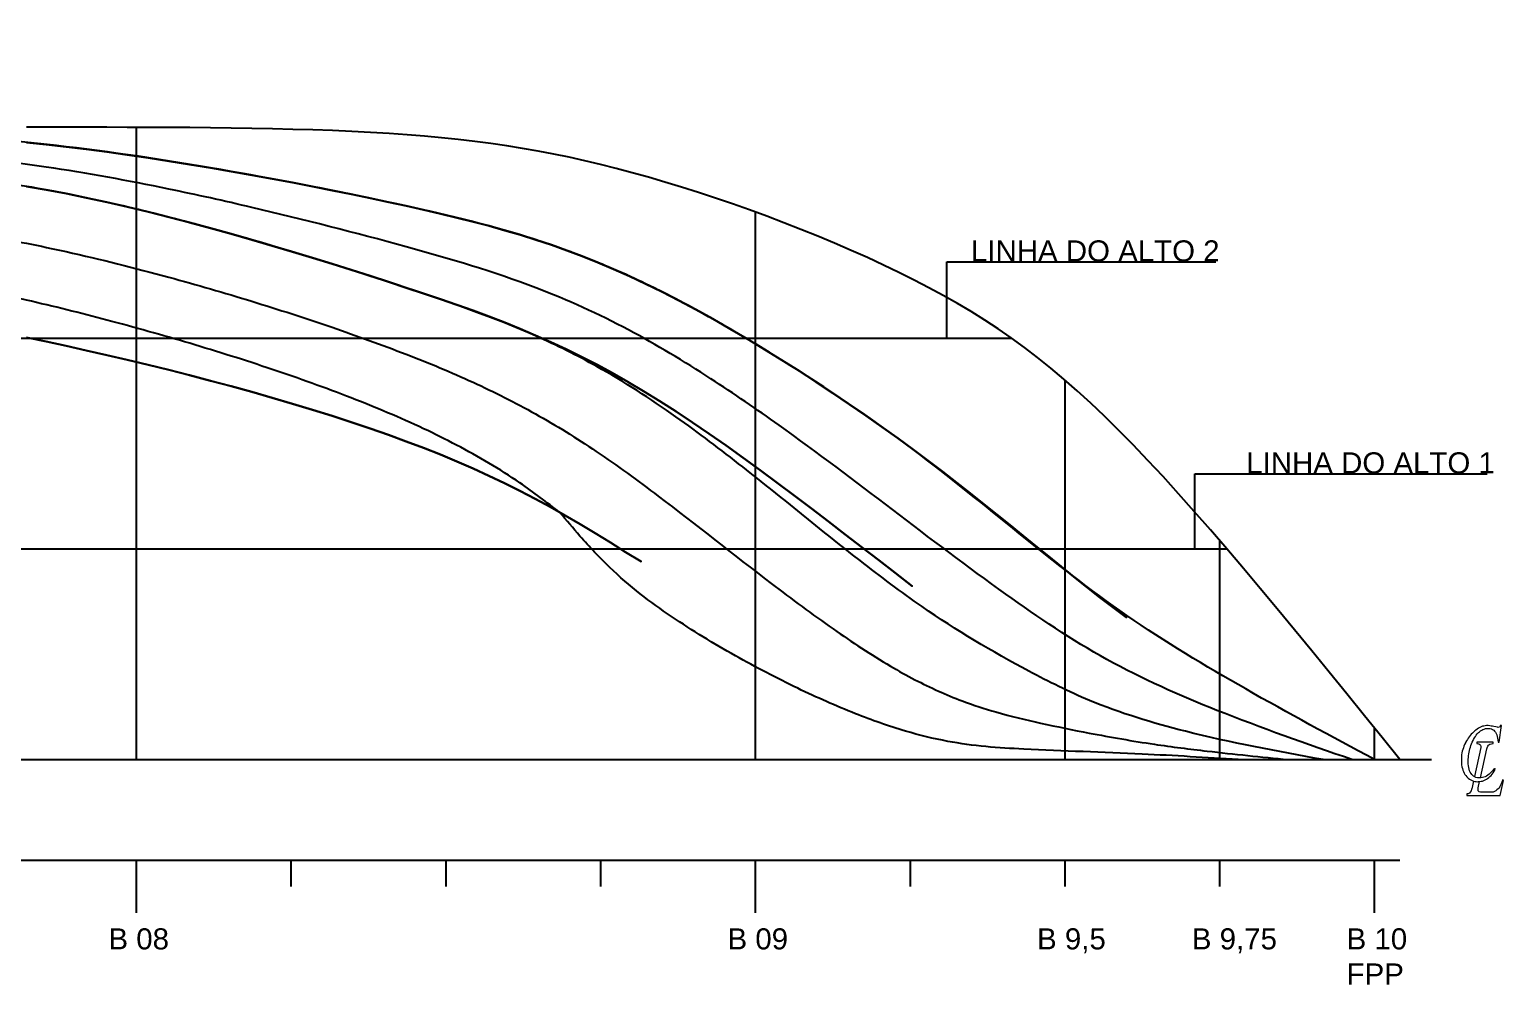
# Model space of a CAD drawing. Extents: x -1366 to 79276, y -12480 to 4902.
# Drawn here: x 45992 to 59983, y -12480 to -3418 of the extents above; entities that cross this region are included whole.
import ezdxf

# ---------------------------------------------------------------- set-up
doc = ezdxf.new("R2010")
doc.units = 0
doc.header["$MEASUREMENT"] = 0
doc.linetypes.add('CENTER', pattern=[2000, 1250, -250, 250, -250])
doc.layers.get('0').update_dxf_attribs({"color": 1, "linetype": 'CONTINUOUS'})
for name, color, linetype in [('08 LINHA DE BASE HACHURAS E CENTRO', 8, 'CENTER'), ('BUTTOCKS', 30, 'CONTINUOUS'), ('CL', 1, 'CONTINUOUS'), ('COTAS', 7, 'CONTINUOUS'), ('EDGES', 56, 'CONTINUOUS'), ('REFERENCE_LINES', 7, 'CONTINUOUS'), ('STATIONS', 3, 'CONTINUOUS'), ('WATERLINES', 4, 'CONTINUOUS')]:
    doc.layers.add(name, color=color, linetype=linetype)
doc.styles.add('COTAS', font='arial.ttf', dxfattribs={"height": 200})
doc.styles.get("Standard").update_dxf_attribs({"font": 'arial.ttf'})
doc.dimstyles.new('COTAS', dxfattribs={"dimtxt": 200, "dimasz": 2.5, "dimexe": 1.25, "dimexo": 0.625, "dimtad": 1, "dimdec": 0, "dimdsep": 46, "dimtxsty": 'COTAS', "dimcen": 2.5, "dimclrd": 256, "dimclre": 256, "dimclrt": 256, "dimadec": 0, "dimazin": 0, "dimtfac": 1, "dimtdec": 0, "dimtmove": 0, "dimatfit": 3, "dimfxl": 1, "dimtfillclr": 256, "dimtolj": 1, "dimtzin": 0, "dimlwd": -1, "dimlwe": -1, "dimarcsym": 0})

# ---------------------------------------------------------------- blocks, each defined once
blk = doc.blocks.new('LC')
at = {"lineweight": 13}
for points in [[(-96, 631), (-109, 622), (-122, 612), (-131, 605), (-143, 595), (-153, 584), (-164, 573), (-174, 562), (-183, 550), (-193, 537), (-201, 524), (-209, 510), (-217, 496), (-220, 491), (-227, 475), (-233, 460), (-239, 444), (-244, 428), (-249, 412), (-252, 396), (-255, 380), (-257, 363), (-258, 347), (-258, 330), (-258, 318), (-257, 300), (-255, 282), (-252, 265), (-248, 249), (-244, 234), (-238, 219), (-232, 206), (-224, 193), (-216, 181), (-207, 170), (-202, 166), (-192, 156)], [(-143, 177), (-153, 186), (-158, 191), (-166, 201), (-173, 213), (-179, 227), (-184, 241), (-188, 257), (-191, 275), (-193, 294), (-193, 314), (-193, 320), (-193, 337), (-191, 353), (-190, 370), (-187, 387), (-185, 403), (-181, 419), (-177, 435), (-172, 451), (-167, 467), (-161, 483), (-154, 498), (-147, 514), (-143, 523), (-134, 539), (-125, 553), (-116, 566), (-107, 578), (-96, 589), (-86, 598), (-75, 606), (-64, 613), (-53, 619), (-41, 623), (-29, 627), (-16, 629), (-4, 629)], [(-82, 638), (-96, 631)], [(-14, 656), (-19, 656), (-32, 655), (-44, 652), (-57, 649), (-69, 644), (-82, 638)], [(93, 638), (92, 638), (84, 640), (69, 643), (49, 648), (39, 650), (24, 652), (11, 654), (-2, 656), (-14, 656)], [(-4, 629), (4, 629), (17, 627), (29, 624), (39, 618), (49, 612), (58, 603), (65, 593), (72, 582), (78, 568), (83, 553), (86, 537), (89, 519), (91, 499), (102, 500), (123, 656)], [(123, 656), (112, 656), (112, 654), (105, 642), (93, 638)], [(44, 500), (-112, 500), (-112, 485), (-109, 485), (-93, 483), (-82, 478), (-75, 469), (-72, 456), (-73, 448), (-134, 172)], [(-77, 159), (-17, 434), (-14, 444), (-8, 460), (-1, 471), (3, 474), (14, 480), (27, 484), (44, 485), (44, 500)], [(-173, 23), (-182, 14), (-193, 9), (-205, 7), (-205, -8), (110, -8), (142, 136), (133, 140)], [(-192, 156), (-180, 147), (-168, 140), (-156, 134), (-143, 130), (-130, 126), (-116, 124), (-102, 123), (-95, 124), (-82, 125), (-69, 127), (-56, 130), (-44, 135), (-32, 140), (-20, 146), (-9, 154), (2, 163), (13, 172), (24, 183), (35, 195), (45, 208), (55, 222), (60, 232), (64, 245), (61, 249)], [(-85, 159), (-91, 159), (-105, 161), (-119, 164), (-143, 177)], [(61, 249), (56, 246), (48, 238), (38, 227), (27, 216), (16, 206), (5, 195), (5, 195), (-8, 185), (-20, 177), (-33, 171), (-46, 165), (-58, 162), (-72, 160), (-85, 159)], [(133, 140), (132, 136), (127, 120), (121, 104), (113, 90), (106, 76), (97, 63), (91, 56), (80, 45), (68, 36), (56, 29), (44, 25), (31, 24), (-74, 24)], [(-143, 129), (-159, 57), (-160, 53), (-165, 36), (-173, 23)], [(-74, 24), (-77, 24), (-89, 28), (-97, 37), (-99, 53), (-98, 64), (-85, 125)]]:
    blk.add_lwpolyline(points, dxfattribs=at)
blk = doc.blocks.new('LINHAS DE REFERENCIA')
at = {"layer": 'REFERENCE_LINES'}
for p, q in [((-1000, -705), (59000, -705)), ((47008, -1205), (47008, -705)), ((48477, -955), (48477, -705)), ((49946, -955), (49946, -705)), ((51415, -955), (51415, -705)), ((52884, -1205), (52884, -705)), ((54353, -955), (54353, -705)), ((55822, -955), (55822, -705)), ((57291, -955), (57291, -705)), ((58760, -1205), (58760, -705))]:
    blk.add_line(p, q, dxfattribs=at)
at = {"layer": 'REFERENCE_LINES', "char_height": 200, "width": 913.77, "attachment_point": 1}
for s, insert in [('B 08', (46742, -1351)), ('B 09', (52618, -1351)), ('B 9,5', (55556, -1351)), ('B 9,75', (57025, -1351)), ('B 10\\PFPP', (58494, -1351))]:
    blk.add_mtext(s, dxfattribs=dict(at, insert=insert))

msp = doc.modelspace()

# ---------------------------------------------------------------- linework, layer by layer
at = {"layer": 'BUTTOCKS'}
for p, q in [((-1000, -6346), (55312.6, -6346)), ((-1000, -8346), (57356, -8346))]:
    msp.add_line(p, q, dxfattribs=at)
at = {"layer": 'CL'}
msp.add_line((-1365.9, -10346), (59299.9, -10346), dxfattribs=at)
at = {"layer": 'EDGES'}
for points in [[(45964.7, -10346, 0), (46151.2, -10346, 0), (46340.2, -10346, 0), (46531.8, -10346, 0), (46725.5, -10346, 0), (46920.9, -10346, 0), (47117.5, -10346, 0), (47314.7, -10346, 0), (47512.1, -10346, 0), (47709.2, -10346, 0), (47905.4, -10346, 0), (48100.3, -10346, 0), (48293.4, -10346, 0), (48484.1, -10346, 0), (48672, -10346, 0), (48856.6, -10346, 0), (49037.3, -10346, 0), (49213.7, -10346, 0), (49385.3, -10346, 0), (49551.6, -10346, 0), (49713.2, -10346, 0), (49870.4, -10346, 0), (50023.8, -10346, 0), (50173.9, -10346, 0), (50321.1, -10346, 0), (50466, -10346, 0), (50609, -10346, 0), (50750.7, -10346, 0), (50891.6, -10346, 0), (51032.2, -10346, 0), (51172.9, -10346, 0), (51314.3, -10346, 0), (51456.8, -10346, 0), (51601, -10346, 0), (51747.4, -10346, 0), (51896.3, -10346, 0), (52047.1, -10346, 0), (52199.3, -10346, 0), (52352, -10346, 0), (52504.7, -10346, 0), (52656.7, -10346, 0), (52807.2, -10346, 0), (52955.7, -10346, 0), (53101.3, -10346, 0), (53243.5, -10346, 0), (53381.6, -10346, 0), (53514.8, -10346, 0), (53642.5, -10346, 0), (53764, -10346, 0), (53878.6, -10346, 0), (53985.7, -10346, 0), (54084.8, -10346, 0), (54176.6, -10346, 0), (54262, -10346, 0), (54342, -10346, 0), (54417.5, -10346, 0), (54489.4, -10346, 0), (54558.7, -10346, 0), (54626.3, -10346, 0), (54693.2, -10346, 0), (54760.2, -10346, 0), (54828.4, -10346, 0), (54898.6, -10346, 0), (54971.7, -10346, 0), (55048.9, -10346, 0), (55130.8, -10346, 0), (55218.6, -10346, 0), (55312.8, -10346, 0), (55413, -10346, 0), (55518.4, -10346, 0), (55628.4, -10346, 0), (55742.2, -10346, 0), (55859, -10346, 0), (55978.2, -10346, 0), (56098.9, -10346, 0), (56220.5, -10346, 0), (56342.3, -10346, 0), (56463.4, -10346, 0), (56583.2, -10346, 0), (56700.9, -10346, 0), (56815.8, -10346, 0), (56927.2, -10346, 0), (57034.3, -10346, 0), (57136.5, -10346, 0), (57233.9, -10346, 0), (57326.7, -10346, 0), (57415, -10346, 0), (57499, -10346, 0), (57579, -10346, 0), (57655.1, -10346, 0), (57727.5, -10346, 0), (57796.4, -10346, 0), (57862, -10346, 0), (57924.4, -10346, 0), (57983.9, -10346, 0), (58040.6, -10346, 0), (58094.7, -10346, 0), (58146.5, -10346, 0), (58196, -10346, 0), (58243.5, -10346, 0), (58289, -10346, 0), (58332.7, -10346, 0), (58374.4, -10346, 0), (58414.3, -10346, 0), (58452.4, -10346, 0), (58488.9, -10346, 0), (58523.6, -10346, 0), (58556.7, -10346, 0), (58588.2, -10346, 0), (58618.2, -10346, 0), (58646.8, -10346, 0), (58673.8, -10346, 0), (58699.5, -10346, 0), (58723.9, -10346, 0), (58746.9, -10346, 0), (58768.8, -10346, 0), (58789.4, -10346, 0), (58808.8, -10346, 0), (58827, -10346, 0), (58844.2, -10346, 0), (58860.2, -10346, 0), (58875.2, -10346, 0), (58889.1, -10346, 0), (58902.1, -10346, 0), (58914, -10346, 0), (58925, -10346, 0), (58935, -10346, 0), (58944.2, -10346, 0), (58952.5, -10346, 0), (58959.9, -10346, 0), (58966.6, -10346, 0), (58972.5, -10346, 0), (58977.6, -10346, 0), (58982, -10346, 0), (58985.9, -10346, 0), (58989.1, -10346, 0), (58991.8, -10346, 0), (58994, -10346, 0), (58995.8, -10346, 0), (58997.1, -10346, 0), (58998.2, -10346, 0), (58998.9, -10346, 0), (58999.4, -10346, 0), (58999.7, -10346, 0), (58999.9, -10346, 0), (58999.9, -10346, 0), (58999.9, -10346, 0), (58831.8, -10137.6, 0), (58663.8, -9929.8, 0), (58496.4, -9723, 0), (58329.6, -9517.7, 0), (58163.8, -9314.4, 0), (57999.1, -9113.7, 0), (57835.8, -8916.1, 0), (57674.1, -8722, 0), (57514.3, -8532, 0), (57356.6, -8346.6, 0), (57201.2, -8166.3, 0), (57048.3, -7991.7, 0), (56898.3, -7823.1, 0), (56751.2, -7661.1, 0), (56607.4, -7506.3, 0), (56467.1, -7359.2, 0), (56330.3, -7220, 0), (56196.8, -7088.6, 0), (56066, -6964.3, 0), (55937.5, -6846.9, 0), (55810.6, -6735.7, 0), (55685, -6630.4, 0), (55560.2, -6530.4, 0), (55435.6, -6435.3, 0), (55310.8, -6344.7, 0), (55185.3, -6258, 0), (55058.5, -6174.9, 0), (54930, -6094.8, 0), (54799.3, -6017.2, 0), (54665.9, -5941.8, 0), (54529.4, -5868, 0), (54389.1, -5795.4, 0), (54244.8, -5723.6, 0), (54096.7, -5652.7, 0), (53945.3, -5582.7, 0), (53791, -5513.8, 0), (53634.2, -5446.1, 0), (53475.3, -5379.8, 0), (53314.8, -5315, 0), (53153.1, -5251.8, 0), (52990.7, -5190.3, 0), (52827.8, -5130.7, 0), (52665, -5073.1, 0), (52502.8, -5017.7, 0), (52341.4, -4964.4, 0), (52181.4, -4913.6, 0), (52023.1, -4865.2, 0), (51867, -4819.5, 0), (51713.4, -4776.6, 0), (51562, -4736.3, 0), (51412.2, -4698.6, 0), (51263.6, -4663.4, 0), (51115.8, -4630.6, 0), (50968.3, -4600.2, 0), (50820.6, -4572, 0), (50672.2, -4545.9, 0), (50522.7, -4522, 0), (50371.6, -4500, 0), (50218.5, -4480, 0), (50062.8, -4461.7, 0), (49904.1, -4445.2, 0), (49742, -4430.4, 0), (49576, -4417.1, 0), (49405.6, -4405.3, 0), (49230.4, -4394.8, 0), (49050.9, -4385.7, 0), (48867.5, -4377.8, 0), (48680.6, -4371, 0), (48490.7, -4365.3, 0), (48298.3, -4360.5, 0), (48103.9, -4356.6, 0), (47908, -4353.4, 0), (47710.9, -4351, 0), (47513.2, -4349.1, 0), (47315.3, -4347.8, 0), (47117.8, -4346.9, 0), (46921, -4346.4, 0), (46725.6, -4346.1, 0), (46531.8, -4346, 0), (46340.2, -4346, 0), (46151.2, -4346, 0), (45964.7, -4346, 0)], [(45964.7, -4488.7, 0), (46151.2, -4508.3, 0), (46340.2, -4529.9, 0), (46531.8, -4553.5, 0), (46725.5, -4579.1, 0), (46921, -4606.4, 0), (47117.7, -4635.4, 0), (47315.1, -4665.8, 0), (47512.8, -4697.6, 0), (47710.3, -4730.6, 0), (47907.1, -4764.6, 0), (48102.7, -4799.4, 0), (48296.7, -4835.1, 0), (48488.5, -4871.2, 0), (48677.7, -4907.9, 0), (48863.8, -4944.8, 0), (49046.4, -4981.8, 0), (49224.8, -5018.8, 0), (49398.8, -5055.7, 0), (49567.9, -5092.3, 0), (49732.4, -5128.9, 0), (49893, -5165.9, 0), (50050, -5203.6, 0), (50204, -5242.3, 0), (50355.4, -5282.3, 0), (50504.9, -5324, 0), (50652.7, -5367.8, 0), (50799.6, -5413.9, 0), (50945.9, -5462.7, 0), (51092.1, -5514.6, 0), (51238.8, -5569.8, 0), (51386.4, -5628.7, 0), (51535.5, -5691.6, 0), (51686.5, -5758.9, 0), (51840, -5830.9, 0), (51996.2, -5907.9, 0), (52154.9, -5989.5, 0), (52315.6, -6075.3, 0), (52477.9, -6165, 0), (52641.2, -6258.3, 0), (52805.2, -6354.6, 0), (52969.4, -6453.6, 0), (53133.3, -6555, 0), (53296.5, -6658.3, 0), (53458.5, -6763.2, 0), (53618.8, -6869.2, 0), (53777, -6976, 0), (53932.6, -7083.2, 0), (54085.2, -7190.4, 0), (54234.4, -7297.3, 0), (54379.5, -7403.3, 0), (54520.4, -7508.3, 0), (54657.4, -7612.2, 0), (54790.8, -7715.2, 0), (54921.1, -7817.2, 0), (55048.8, -7918.5, 0), (55174.3, -8019.1, 0), (55298, -8119.1, 0), (55420.5, -8218.6, 0), (55542, -8317.7, 0), (55663.1, -8416.4, 0), (55784.2, -8514.7, 0), (55905.7, -8612.6, 0), (56028.1, -8710.1, 0), (56151.8, -8807.2, 0), (56277.3, -8903.6, 0), (56405.2, -8998.9, 0), (56277.3, -8903.6, 0), (56151.8, -8807.2, 0), (56028.1, -8710.1, 0), (55905.7, -8612.6, 0), (55784.2, -8514.7, 0), (55663.1, -8416.4, 0), (55542, -8317.7, 0), (55420.5, -8218.6, 0), (55298, -8119.1, 0), (55174.3, -8019.1, 0), (55048.8, -7918.5, 0), (54921.1, -7817.2, 0), (54790.8, -7715.2, 0), (54657.4, -7612.2, 0), (54520.4, -7508.3, 0), (54379.5, -7403.3, 0), (54234.4, -7297.3, 0), (54085.2, -7190.4, 0), (53932.6, -7083.2, 0), (53777, -6976, 0), (53618.8, -6869.2, 0), (53458.5, -6763.2, 0), (53296.5, -6658.3, 0), (53133.3, -6555, 0), (52969.4, -6453.6, 0), (52805.2, -6354.6, 0), (52641.2, -6258.3, 0), (52477.9, -6165, 0), (52315.6, -6075.3, 0), (52154.9, -5989.5, 0), (51996.2, -5907.9, 0), (51840, -5830.9, 0), (51686.5, -5758.9, 0), (51535.5, -5691.6, 0), (51386.4, -5628.7, 0), (51238.8, -5569.8, 0), (51092.1, -5514.6, 0), (50945.9, -5462.7, 0), (50799.6, -5413.9, 0), (50652.7, -5367.8, 0), (50504.9, -5324, 0), (50355.4, -5282.3, 0), (50204, -5242.3, 0), (50050, -5203.6, 0), (49893, -5165.9, 0), (49732.4, -5128.9, 0), (49567.9, -5092.3, 0), (49398.8, -5055.7, 0), (49224.8, -5018.8, 0), (49046.4, -4981.8, 0), (48863.8, -4944.8, 0), (48677.7, -4907.9, 0), (48488.5, -4871.2, 0), (48296.7, -4835.1, 0), (48102.7, -4799.4, 0), (47907.1, -4764.6, 0), (47710.3, -4730.6, 0), (47512.8, -4697.6, 0), (47315.1, -4665.8, 0), (47117.7, -4635.4, 0), (46921, -4606.4, 0), (46725.5, -4579.1, 0), (46531.8, -4553.5, 0), (46340.2, -4529.9, 0), (46151.2, -4508.3, 0), (45964.7, -4488.7, 0)], [(46340.2, -4975.6, 0), (46531.8, -5014.7, 0), (46725.5, -5056.9, 0), (46921, -5101.8, 0), (47117.7, -5149.1, 0), (47315.1, -5198.7, 0), (47512.8, -5250.2, 0), (47710.3, -5303.4, 0), (47907.1, -5358, 0), (48102.7, -5413.8, 0), (48296.7, -5470.4, 0), (48488.5, -5527.5, 0), (48677.7, -5585, 0), (48863.8, -5642.5, 0), (49046.4, -5699.8, 0), (49224.8, -5756.6, 0), (49398.8, -5812.7, 0), (49567.9, -5867.8, 0), (49732.4, -5922.2, 0), (49892.9, -5976.5, 0), (50049.7, -6031, 0), (50203.4, -6086, 0), (50354.5, -6142.1, 0), (50503.3, -6199.6, 0), (50650.5, -6258.9, 0), (50796.3, -6320.5, 0), (50941.4, -6384.8, 0), (51086.2, -6452.1, 0), (51231.1, -6523, 0), (51376.7, -6597.7, 0), (51523.4, -6676.8, 0), (51671.6, -6760.5, 0), (51821.9, -6849.4, 0), (51974.5, -6943.8, 0), (52129.4, -7043.1, 0), (52286.2, -7147.1, 0), (52444.6, -7255.2, 0), (52604.4, -7366.9, 0), (52765.3, -7481.8, 0), (52926.9, -7599.4, 0), (53089, -7719.1, 0), (53251.3, -7840.6, 0), (53413.4, -7963.2, 0), (53575.1, -8086.5, 0), (53735.9, -8209.8, 0), (53895.6, -8332.5, 0), (54053.7, -8454.1, 0), (54210.1, -8573.9, 0), (54370.7, -8700.8, 0), (54210.1, -8573.9, 0), (54053.7, -8454.1, 0), (53895.6, -8332.5, 0), (53735.9, -8209.8, 0), (53575.1, -8086.5, 0), (53413.4, -7963.2, 0), (53251.3, -7840.6, 0), (53089, -7719.1, 0), (52926.9, -7599.4, 0), (52765.3, -7481.8, 0), (52604.4, -7366.9, 0), (52444.6, -7255.2, 0), (52286.2, -7147.1, 0), (52129.4, -7043.1, 0), (51974.5, -6943.8, 0), (51821.9, -6849.4, 0), (51671.6, -6760.5, 0), (51523.4, -6676.8, 0), (51376.7, -6597.7, 0), (51231.1, -6523, 0), (51086.2, -6452.1, 0), (50941.4, -6384.8, 0), (50796.3, -6320.5, 0), (50650.5, -6258.9, 0), (50503.3, -6199.6, 0), (50354.5, -6142.1, 0), (50203.4, -6086, 0), (50049.7, -6031, 0), (49892.9, -5976.5, 0), (49732.4, -5922.2, 0), (49567.9, -5867.8, 0), (49398.8, -5812.7, 0), (49224.8, -5756.6, 0), (49046.4, -5699.8, 0), (48863.8, -5642.5, 0), (48677.7, -5585, 0), (48488.5, -5527.5, 0), (48296.7, -5470.4, 0), (48102.7, -5413.8, 0), (47907.1, -5358, 0), (47710.3, -5303.4, 0), (47512.8, -5250.2, 0), (47315.1, -5198.7, 0), (47117.7, -5149.1, 0), (46921, -5101.8, 0), (46725.5, -5056.9, 0), (46531.8, -5014.7, 0), (46340.2, -4975.6, 0), (46151.2, -4939.8, 0), (45964.7, -4907, 0)], [(45964.7, -4907, 0), (46151.2, -4939.8, 0), (46340.2, -4975.6, 0)], [(45964.7, -6340.2, 0), (46151.2, -6379.3, 0), (46340.2, -6420.1, 0), (46531.8, -6462.6, 0), (46725.5, -6506.8, 0), (46921, -6552.6, 0), (47117.7, -6599.9, 0), (47315.1, -6648.8, 0), (47512.8, -6699, 0), (47710.3, -6750.6, 0), (47907.1, -6803.4, 0), (48102.7, -6857.5, 0), (48296.7, -6912.7, 0), (48488.5, -6969, 0), (48677.7, -7026.3, 0), (48863.8, -7084.6, 0), (49046.4, -7143.8, 0), (49224.8, -7203.8, 0), (49398.8, -7264.5, 0), (49567.9, -7326, 0), (49732.4, -7388.4, 0), (49892.7, -7452, 0), (50049.3, -7517, 0), (50202.6, -7583.6, 0), (50353, -7652, 0), (50501, -7722.5, 0), (50647, -7795.3, 0), (50791.4, -7870.7, 0), (50934.7, -7948.6, 0), (51077.3, -8029.1, 0), (51219.7, -8112.2, 0), (51362.3, -8198, 0), (51505.8, -8286.1, 0), (51650.4, -8376.3, 0), (51796.8, -8467.5, 0), (51650.4, -8376.3, 0), (51505.8, -8286.1, 0), (51362.3, -8198, 0), (51219.7, -8112.2, 0), (51077.3, -8029.1, 0), (50934.7, -7948.6, 0), (50791.4, -7870.7, 0), (50647, -7795.3, 0), (50501, -7722.5, 0), (50353, -7652, 0), (50202.6, -7583.6, 0), (50049.3, -7517, 0), (49892.7, -7452, 0), (49732.4, -7388.4, 0), (49567.9, -7326, 0), (49398.8, -7264.5, 0), (49224.8, -7203.8, 0), (49046.4, -7143.8, 0), (48863.8, -7084.6, 0), (48677.7, -7026.3, 0), (48488.5, -6969, 0), (48296.7, -6912.7, 0), (48102.7, -6857.5, 0), (47907.1, -6803.4, 0), (47710.3, -6750.6, 0), (47512.8, -6699, 0), (47315.1, -6648.8, 0), (47117.7, -6599.9, 0), (46921, -6552.6, 0), (46725.5, -6506.8, 0), (46531.8, -6462.6, 0), (46340.2, -6420.1, 0), (46151.2, -6379.3, 0), (45964.7, -6340.2, 0)]]:
    msp.add_polyline3d(points, dxfattribs=at)
at = {"layer": 'STATIONS'}
for p, q in [((47008, -10346), (47008, -4346)), ((52884, -10346), (52884, -5151.3)), ((55822, -10346), (55822, -6745.7)), ((57291, -10346), (57291, -8270.5)), ((58760, -10346), (58760, -10048.8))]:
    msp.add_line(p, q, dxfattribs=at)
at = {"layer": 'WATERLINES'}
for points, knots in [([(58758.5, -10346), (58349.3, -10126), (57550.7, -9696.8), (56035.3, -8788.3), (54688.7, -7579.9), (53348.7, -6678.8), (52493.6, -6166.3), (51863.2, -5832.6), (51253.1, -5565.9), (50442.5, -5288.4), (49325.8, -5032.5), (47888, -4751), (46384.8, -4516.9), (44919.4, -4395), (43077.4, -4345.9), (27780.5, -4346.7), (12939.6, -4346.4), (-1000, -4346), (-1000, -6346), (-1000, -8346), (-1000, -10346)], [0, 0, 0, 0, 1394.3011954, 2720.7020411, 5288.5098446, 6796.0420789, 7558.7370931, 8278.8396477, 8934.2951778, 9554.1745729, 10846.3720678, 12366.1984654, 13950.5627369, 15407.1724215, 16773.9282743, 19477.5680765, 61296.8688055, 61296.8688055, 61296.8688055, 61297.8688055, 61297.8688055, 61297.8688055, 61297.8688055]), ([(58543.8, -10346), (58114.4, -10196.7), (57323.2, -9921.5), (56204.7, -9426.6), (54826.4, -8495.3), (53632.9, -7527.3), (52429.2, -6702.9), (51670.7, -6242.8), (50706.3, -5806.1), (49498.3, -5452.5), (48333, -5155), (47193.8, -4901), (46067.7, -4693.8), (44743.1, -4561.1), (43357.5, -4515.1), (41157.3, -4493.5), (37608.7, -4509.8), (33542.3, -4456.1), (25376.6, -4457.9), (17884.7, -4470.7), (10901.9, -4450), (8833.2, -4477.7), (7419.4, -4568.4), (6149.1, -4741.3), (4991.6, -4999.9), (4083.2, -5283.6), (3527.5, -5566.5), (3316.3, -5674), (3141.7, -5803.2), (2857.6, -6013.6), (2436.4, -6440.6), (1938.7, -7050.5), (1590.5, -7599.5), (1373.9, -7940.8), (1286.6, -8103.8), (1083.5, -8482.5), (693.3, -9070.2), (186.9, -9633.2), (-401.9, -10060.5), (-806.4, -10253.6), (-1000, -10346)], [0, 0, 0, 0, 1364.3723485, 2513.5756931, 3655.5019034, 6340.343929, 7122.4545577, 8030.9883133, 8998.3398231, 10288.4184416, 11800.4099222, 12607.0701124, 13789.4680618, 15233.2362037, 16595.6577462, 17947.5589919, 21833.9806228, 27241.296732, 30147.2004551, 46331.1721751, 49716.5919106, 51096.2334266, 52536.8607485, 53964.3463451, 54936.2143711, 56094.7806951, 56804.9333472, 56804.9333472, 56804.9333472, 57455.2719645, 57863.656348, 58600.6237296, 59812.152328, 59812.152328, 59812.152328, 60366.5811143, 61101.0998375, 61923.6563575, 62624.2290079, 63266.9163889, 63266.9163889, 63266.9163889, 63266.9163889]), ([(58270.2, -10346), (57832.7, -10266.3), (57081.1, -10129.3), (56142.4, -9844.9), (55312.3, -9430.6), (54579.2, -8993.4), (53689.3, -8321.1), (52932.4, -7693.2), (52107.9, -7065.7), (51454.3, -6642.6), (50601.9, -6218.5), (49982.4, -6008.4), (49568, -5867.8), (49080.9, -5711.9), (48334.6, -5473.1), (47195.6, -5161.1), (46301.2, -4956), (45430.7, -4821.5), (44498.1, -4724.5), (43357.7, -4674.6), (41157.4, -4646.5), (37608.4, -4670.8), (33542.5, -4566.3), (25376.5, -4570.9), (18966.6, -4568.2), (13525.3, -4568.2), (13478.7, -4568.2), (12622.7, -4567.8), (11312.5, -4567), (9768.6, -4620), (8783.6, -4730.2), (8010.1, -4877.6), (7233.2, -5084.8), (6523.3, -5312.4), (5840.4, -5572), (5197.8, -5878.6), (4597.6, -6260.7), (4264, -6596.3), (4094.4, -6766.9), (3996.3, -7016.2), (3722.4, -7713), (3360.4, -8910.7), (3113.9, -9861), (2988.1, -10346)], [0, 0, 0, 0, 1334.2345202, 2291.7359717, 2928.018848, 4112.939511, 4846.5636383, 6271.4077037, 7063.2456193, 7954.1376185, 8602.5865874, 9913.7206365, 9913.7206365, 9913.7206365, 11447.5977882, 12264.0250524, 13456.4021656, 14197.8773791, 14905.112953, 16268.2603752, 17620.2348289, 21506.6649951, 26914.3616132, 29820.2724136, 46004.2441336, 46144.2250216, 46144.2250216, 46144.2250216, 48712.1767967, 50075.1819278, 50775.1419233, 51683.6757747, 52434.511206, 53185.9729103, 53919.5816523, 54624.1851036, 55320.2266285, 56039.8775985, 56039.8775985, 56039.8775985, 56843.3035244, 58285.7287285, 59788.9286129, 59788.9286129, 59788.9286129, 59788.9286129]), ([(4212.6, -10346), (4301, -10058.8), (4465.3, -9524.9), (4748.8, -8788.7), (5038.8, -8155.7), (5341.9, -7602.8), (5661.2, -7116.2), (5993.2, -6680.3), (6227.8, -6413.2), (6342.6, -6282.4), (6519.1, -6210.8), (6813.2, -6091.6), (7353.2, -5911.2), (7952.6, -5738.1), (8667.9, -5575.2), (9370.1, -5456.9), (10059.3, -5374.6), (10740.2, -5318.3), (11629, -5263.4), (13117.4, -5198.6), (14830.9, -5127.7), (16655.6, -5069), (18427.5, -5029.9), (20206.3, -5012.5), (23990.1, -5012.8), (28052.3, -5013.9), (33459.6, -5010.4), (37327.1, -5074.9), (40594, -5069.7), (42284, -5084.7), (43185.4, -5117.2), (43863.7, -5158), (44549.6, -5221.5), (45251.7, -5314.7), (45850.3, -5420.9), (46543.1, -5567.4), (47257.3, -5746.9), (48097.7, -5990.7), (48849.1, -6234), (49551.2, -6486.8), (50198.8, -6754.2), (50803.6, -7058.5), (51389.2, -7422.9), (52131.6, -7967.1), (52863, -8553.3), (53595.3, -9095.5), (54052.4, -9398.4), (54461.8, -9627), (54795.2, -9777.6), (55196.7, -9908.6), (55600.1, -10004.8), (56101.6, -10106), (56628.3, -10198.8), (57259.4, -10278.2), (57684, -10320.4), (57940.7, -10346)], [0, 0, 0, 0, 901.3479479, 1675.3199973, 2364.677603, 2988.840142, 3564.9137495, 4109.0917845, 4631.1781759, 4631.1781759, 4631.1781759, 5202.3782514, 5582.891234, 6338.5195778, 7073.2661744, 7782.3663838, 8473.7185678, 9154.8469907, 9831.8793409, 11145.250803, 13624.1659019, 14976.6438036, 16622.2431063, 18940.8800749, 20313.2672076, 27973.4502316, 31127.6469513, 36535.0617135, 39576.6200392, 40928.5465332, 41604.9084627, 42282.3051715, 42966.9693776, 43670.8100008, 44406.4454252, 44790.2469148, 45794.8490993, 46614.8607627, 47415.0119929, 48164.0425262, 48852.8380163, 49515.6413755, 50192.8560839, 50919.426916, 52275.645461, 53004.522816, 53652.7596722, 53918.5364959, 54410.868153, 54747.0699076, 55184.1633167, 55654.2196957, 56281.932144, 56787.842028, 57561.9485041, 57561.9485041, 57561.9485041, 57561.9485041]), ([(57464.8, -10346), (57161.6, -10327.2), (56483.5, -10285.1), (55684.4, -10261.4), (55068.1, -10227.5), (54691.5, -10176.5), (54275.7, -10075.1), (53799.6, -9905.2), (53260.8, -9665.6), (52676.8, -9360.6), (52179.2, -9057.8), (51782, -8775), (51489.5, -8520.5), (51240.7, -8256.4), (51090.4, -8076.2), (51027.7, -8001.1), (50902.5, -7905), (50685.2, -7738.2), (50254.9, -7467.8), (49723.5, -7190.4), (49032.8, -6901.5), (48290.5, -6636.1), (47515.5, -6392.2), (46737.5, -6174.1), (45864.3, -5956.4), (45022.1, -5783.7), (44206, -5660.1), (43524.6, -5585.6), (42847.5, -5538.4), (42171.3, -5511.1), (41270, -5493.4), (39467.5, -5486), (36538.6, -5481.7), (33091.7, -5456.4), (28135.1, -5457.6), (24072.8, -5456.8), (20480.5, -5457.3), (19250.1, -5474), (17928.7, -5514.3), (16655, -5569.5), (14777.4, -5691.5), (13012.3, -5833.5), (11698.7, -5953.5), (11262.5, -5993.4), (10806.4, -6220.5), (10118, -6563.2), (9195.4, -7044.1), (8486.6, -7454.3), (7893, -7844.5), (7415.6, -8198.3), (7053.2, -8493.5), (6694.3, -8820.1), (6341.3, -9185.9), (5997.2, -9602.5), (5723.7, -9995.2), (5573.8, -10254.2), (5520.6, -10346)], [0, 0, 0, 0, 911.5054243, 2038.0395656, 2398.2277046, 2762.7374632, 3176.2157453, 3679.8764773, 4277.1082382, 4943.9888679, 5655.2684732, 6022.5559605, 6405.5772333, 6816.2560016, 7109.63366, 7109.63366, 7109.63366, 7582.7799923, 7930.9975876, 8632.8020728, 9378.2957245, 10175.2562096, 10997.3317462, 11815.0486867, 12598.9566999, 13696.6672377, 14392.839162, 15074.5713122, 15752.1904433, 16428.678868, 17104.7306907, 18456.5638667, 21836.0725001, 25891.5113599, 28797.4137724, 36705.8882864, 38078.2780402, 39574.3659203, 40397.3303603, 42044.1467197, 43398.6643237, 46041.9950821, 47356.0241409, 47356.0241409, 47356.0241409, 48884.4825735, 49663.0733494, 50476.7351022, 51340.4084791, 51792.4791297, 52258.86764, 52742.1465286, 53247.2465858, 53782.586791, 54361.8870355, 54680.1112135, 54680.1112135, 54680.1112135, 54680.1112135])]:
    msp.add_open_spline(points, degree=3, knots=knots, dxfattribs=at)

# ---------------------------------------------------------------- block references
at = {"layer": '08 LINHA DE BASE HACHURAS E CENTRO'}
msp.add_blockref('LC', (59840.8, -10679.3), dxfattribs=at)
at = {"layer": 'COTAS'}
msp.add_blockref('LINHAS DE REFERENCIA', (0, -10596.2), dxfattribs=at)

# ---------------------------------------------------------------- texts
at = {"layer": 'COTAS', "char_height": 200, "attachment_point": 7, "style": 'COTAS'}
for s, insert in [('\\A1;LINHA DO ALTO 2', (54928.3, -5621.8)), ('\\A1;LINHA DO ALTO 1', (57541.1, -7633.1))]:
    msp.add_mtext(s, dxfattribs=dict(at, insert=insert))

# ---------------------------------------------------------------- leaders
at = {"layer": 'COTAS', "annotation_type": 0, "has_hookline": 1, "hookline_direction": 0}
for points, text_width in [([(54699.1, -6346), (54699.1, -5622.4), (54927.7, -5622.4)], 2324.8), ([(57053.2, -8346), (57053.2, -7633.7), (57540.5, -7633.7)], 2288.3)]:
    msp.add_leader(points, dimstyle='COTAS', dxfattribs=dict(at, text_width=text_width))

doc.saveas('drawing.dxf')
